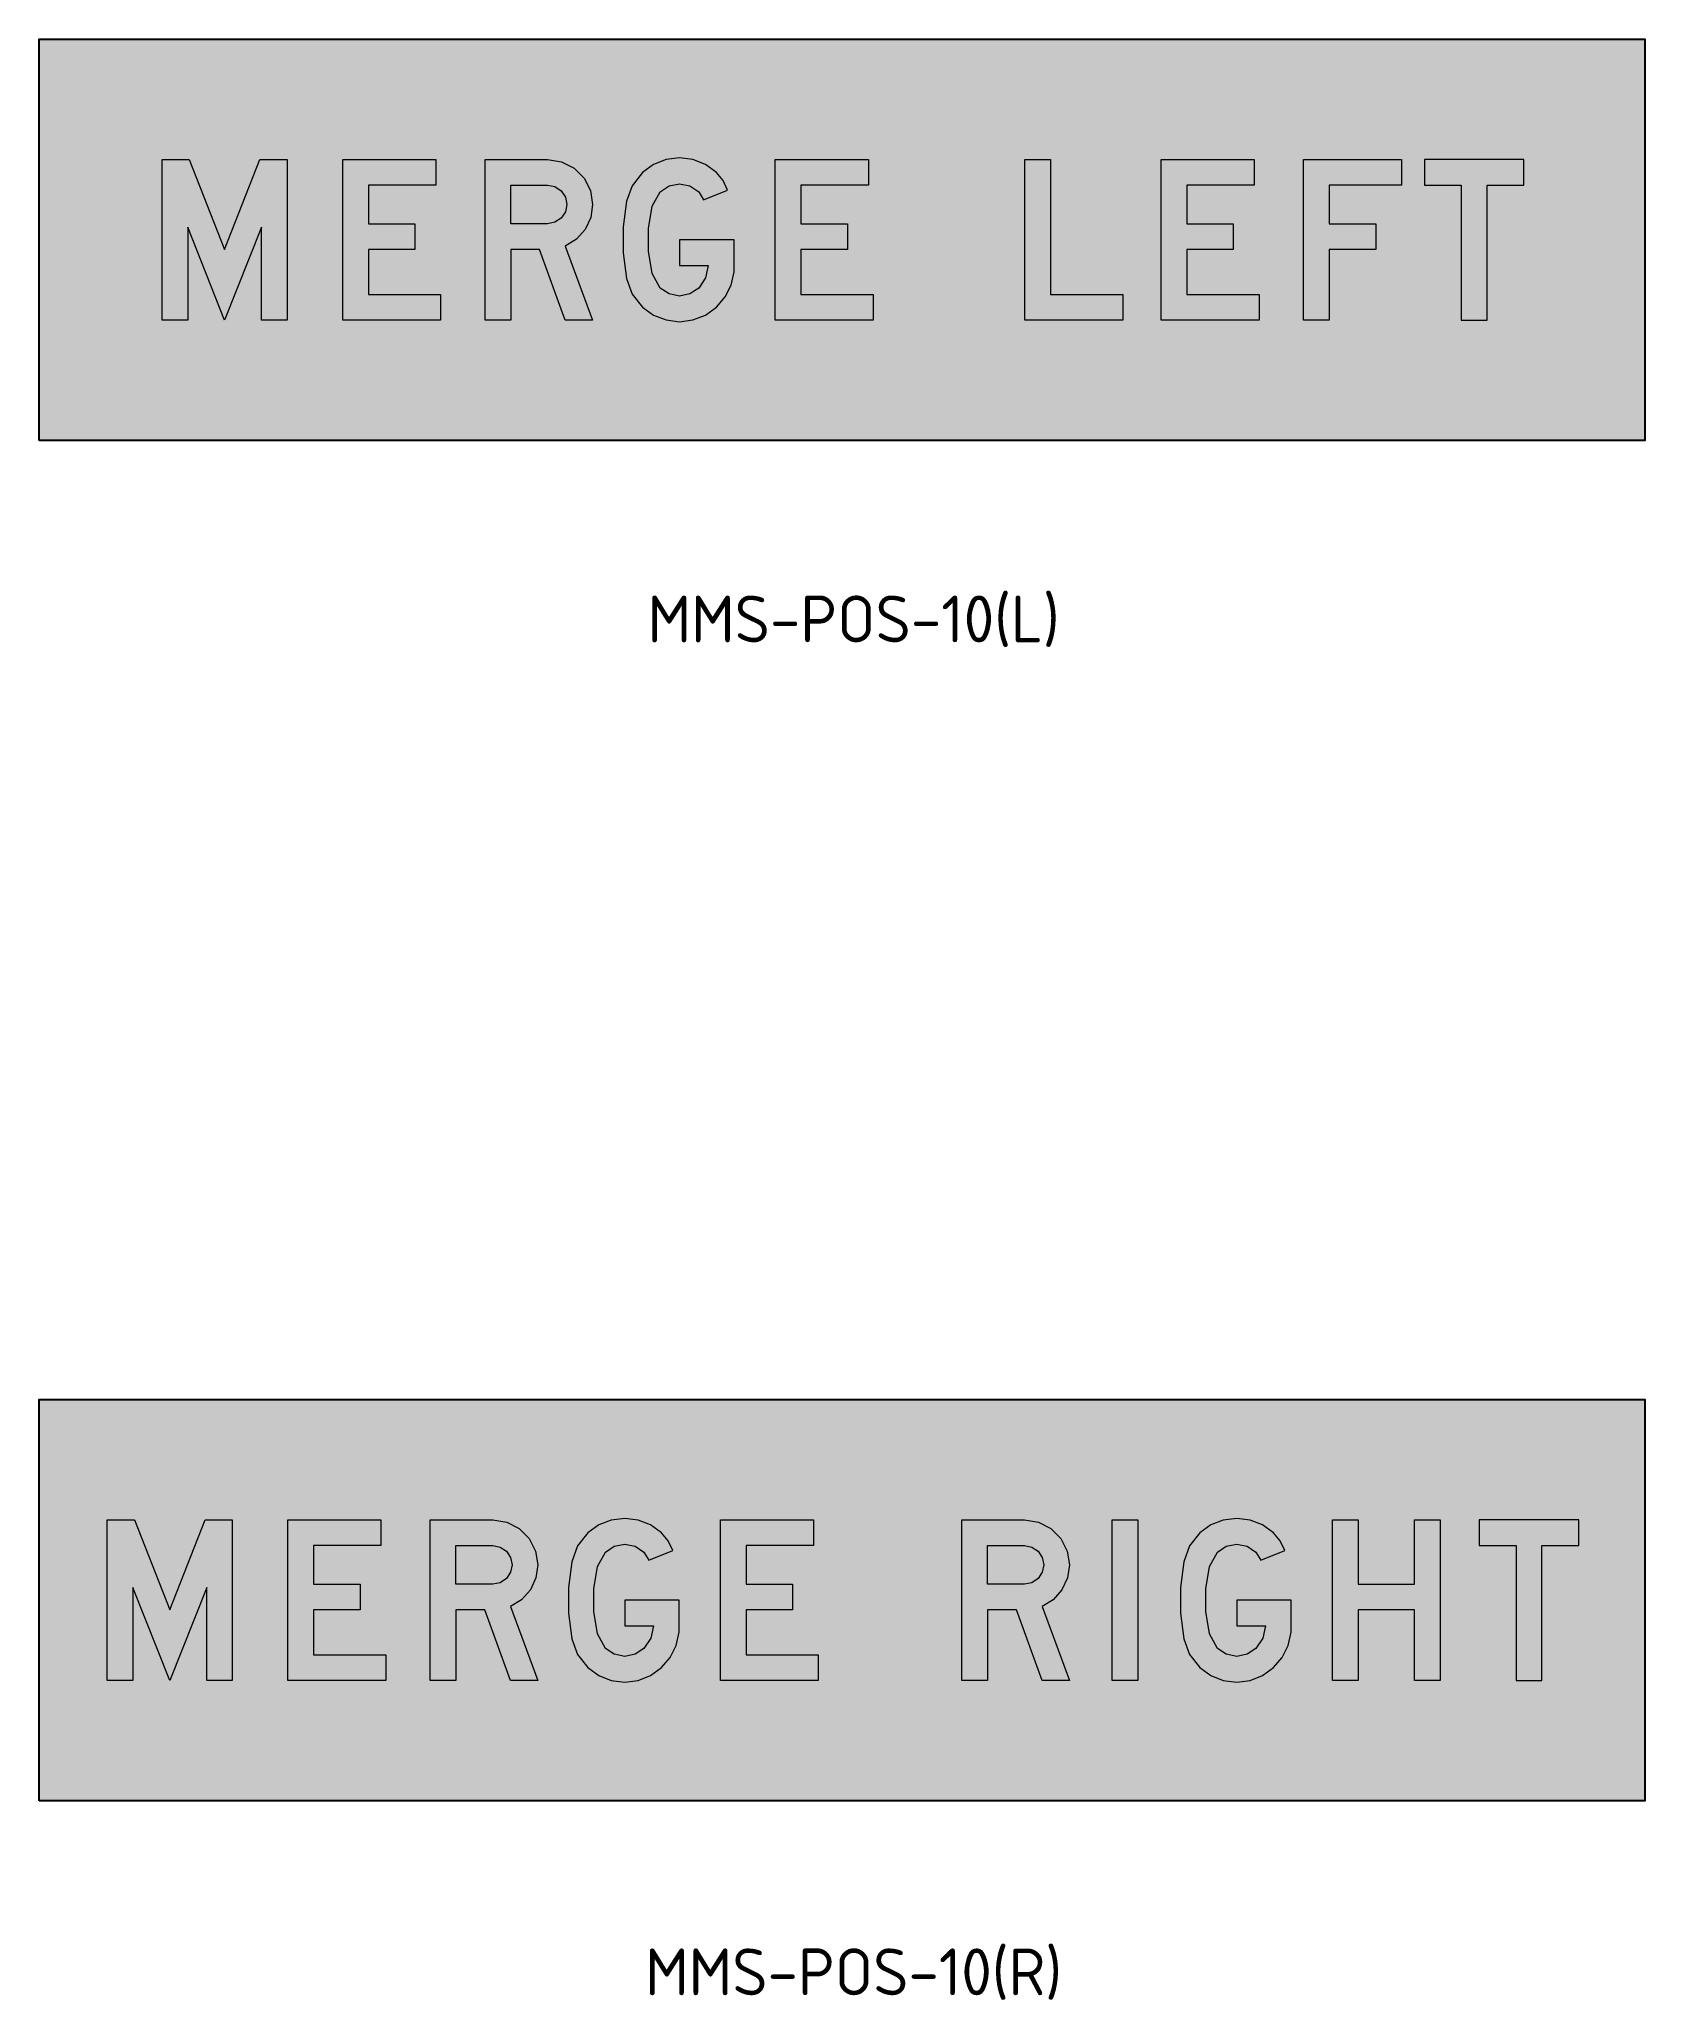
# Model space of a CAD drawing. Extents: x 140 to 260, y 116 to 263.
import ezdxf
from ezdxf.enums import TextEntityAlignment as Align

# ---------------------------------------------------------------- set-up
doc = ezdxf.new("R2010")
doc.units = 0
for name, color, linetype in [('L25', 1, 'CONTINUOUS'), ('L35', 3, 'CONTINUOUS'), ('YELLOW', 50, 'CONTINUOUS')]:
    doc.layers.add(name, color=color, linetype=linetype)
doc.styles.add('ISO', font='iso3098b.shx')

msp = doc.modelspace()

# ---------------------------------------------------------------- hatches: boundary and pattern name
at = {"layer": 'L25'}
h = msp.add_hatch(color=256, dxfattribs=at)
h.paths.add_polyline_path([(243.75, 253.53), (243.75, 251.61), (246.51, 251.61), (246.51, 241.53), (248.43, 241.53), (248.43, 251.61), (251.19, 251.61), (251.19, 253.53)])
h.paths.add_polyline_path([(234.71, 253.53), (242.03, 253.53), (242.03, 251.61), (236.63, 251.61), (236.63, 248.73), (240.11, 248.73), (240.11, 246.81), (236.63, 246.81), (236.63, 241.53), (234.71, 241.53)])
h.paths.add_polyline_path([(224.08, 253.53), (231.03, 253.53), (231.03, 251.61), (226, 251.61), (226, 248.73), (229.47, 248.73), (229.47, 246.81), (226, 246.81), (226, 243.45), (231.39, 243.45), (231.39, 241.53), (224.08, 241.53)])
h.paths.add_polyline_path([(213.88, 253.53), (215.8, 253.53), (215.8, 243.45), (221.2, 243.45), (221.2, 241.53), (213.88, 241.53)])
h.paths.add_polyline_path([(195.23, 253.53), (202.19, 253.53), (202.19, 251.61), (197.15, 251.61), (197.15, 248.73), (200.63, 248.73), (200.63, 246.81), (197.15, 246.81), (197.15, 243.45), (202.55, 243.45), (202.55, 241.53), (195.23, 241.53)])
h.paths.add_polyline_path([(162.91, 253.53), (169.86, 253.53), (169.86, 251.61), (164.83, 251.61), (164.83, 248.73), (168.3, 248.73), (168.3, 246.81), (164.83, 246.81), (164.83, 243.45), (170.22, 243.45), (170.22, 241.53), (162.91, 241.53)])
h.paths.add_polyline_path([(149.4, 253.53), (151.44, 253.53), (154.08, 246.81), (156.71, 253.53), (158.76, 253.53), (158.76, 241.53), (156.84, 241.53), (156.84, 248.49), (154.08, 241.53), (151.32, 248.49), (151.32, 241.53), (149.4, 241.53)])
h.paths.add_polyline_path([(179.54, 247.05), (181.58, 241.53), (179.54, 241.53), (177.62, 246.81), (175.46, 246.81), (175.46, 241.53), (173.54, 241.53), (173.54, 253.53), (178.22, 253.53), (179.26, 253.37), (180.2, 252.89), (180.94, 252.15), (181.42, 251.21), (181.58, 250.17), (181.44, 249.2), (181.03, 248.3), (180.37, 247.57)])
h.paths.add_polyline_path([(178.22, 248.73), (175.46, 248.73), (175.46, 251.61), (178.22, 251.61), (178.77, 251.51), (179.24, 251.19), (179.55, 250.72), (179.66, 250.17), (179.55, 249.62), (179.24, 249.15), (178.77, 248.84)], flags=16)
h.paths.add_polyline_path([(189.87, 250.53), (191.67, 251.25), (191.33, 251.97), (190.83, 252.57), (190.01, 253.16), (189.07, 253.53), (188.07, 253.65), (187.07, 253.53), (186.14, 253.16), (185.32, 252.57), (184.55, 251.58), (184.12, 250.41), (183.87, 248.5), (183.87, 246.56), (184.12, 244.65), (184.55, 243.48), (185.32, 242.49), (186.14, 241.9), (187.07, 241.54), (188.07, 241.41), (189.07, 241.54), (190.01, 241.9), (190.83, 242.49), (191.48, 243.26), (191.93, 244.15), (192.15, 245.13), (192.15, 247.53), (188.07, 247.53), (188.07, 245.61), (190.23, 245.61), (190.03, 244.7), (189.51, 243.93), (188.85, 243.49), (188.07, 243.33), (187.3, 243.49), (186.64, 243.93), (186.04, 245.01), (185.77, 246.69), (185.77, 248.38), (186.04, 250.05), (186.64, 251.13), (187.3, 251.57), (188.07, 251.73), (188.85, 251.57), (189.51, 251.13)])
h = msp.add_hatch(color=256, dxfattribs=at)
h.paths.add_polyline_path([(247.85, 151.83), (247.85, 149.91), (250.61, 149.91), (250.61, 139.83), (252.53, 139.83), (252.53, 149.91), (255.29, 149.91), (255.29, 151.83)])
h.paths.add_polyline_path([(236.88, 151.83), (238.8, 151.83), (238.8, 147.03), (243, 147.03), (243, 151.83), (244.92, 151.83), (244.92, 139.83), (243, 139.83), (243, 145.11), (238.8, 145.11), (238.8, 139.83), (236.88, 139.83)])
h.paths.add_polyline_path([(220.41, 151.83), (222.33, 151.83), (222.33, 139.83), (220.41, 139.83)])
h.paths.add_polyline_path([(191.13, 151.83), (198.09, 151.83), (198.09, 149.91), (193.05, 149.91), (193.05, 147.03), (196.53, 147.03), (196.53, 145.11), (193.05, 145.11), (193.05, 141.75), (198.45, 141.75), (198.45, 139.83), (191.13, 139.83)])
h.paths.add_polyline_path([(158.81, 151.83), (165.76, 151.83), (165.76, 149.91), (160.72, 149.91), (160.72, 147.03), (164.2, 147.03), (164.2, 145.11), (160.72, 145.11), (160.72, 141.75), (166.12, 141.75), (166.12, 139.83), (158.81, 139.83)])
h.paths.add_polyline_path([(145.3, 151.83), (147.34, 151.83), (149.98, 145.11), (152.62, 151.83), (154.65, 151.83), (154.65, 139.83), (152.74, 139.83), (152.74, 146.79), (149.98, 139.83), (147.22, 146.79), (147.22, 139.83), (145.3, 139.83)])
h.paths.add_polyline_path([(175.44, 145.35), (177.48, 139.83), (175.44, 139.83), (173.52, 145.11), (171.36, 145.11), (171.36, 139.83), (169.44, 139.83), (169.44, 151.83), (174.12, 151.83), (175.16, 151.67), (176.1, 151.2), (176.84, 150.45), (177.32, 149.51), (177.48, 148.47), (177.34, 147.5), (176.93, 146.6), (176.27, 145.87)])
h.paths.add_polyline_path([(174.12, 147.03), (171.36, 147.03), (171.36, 149.91), (174.12, 149.91), (174.67, 149.8), (175.14, 149.49), (175.45, 149.02), (175.56, 148.47), (175.45, 147.92), (175.14, 147.45), (174.67, 147.14)], flags=16)
h.paths.add_polyline_path([(185.78, 148.83), (187.57, 149.55), (187.23, 150.26), (186.74, 150.87), (185.92, 151.46), (184.98, 151.82), (183.98, 151.95), (182.97, 151.82), (182.04, 151.46), (181.22, 150.87), (180.45, 149.89), (180.02, 148.71), (179.78, 146.79), (179.78, 144.87), (180.02, 142.95), (180.45, 141.77), (181.22, 140.79), (182.04, 140.2), (182.97, 139.83), (183.98, 139.71), (184.98, 139.83), (185.92, 140.2), (186.74, 140.79), (187.38, 141.56), (187.83, 142.45), (188.05, 143.43), (188.05, 145.83), (183.98, 145.83), (183.98, 143.91), (186.13, 143.91), (185.93, 143), (185.42, 142.23), (184.76, 141.79), (183.98, 141.63), (183.2, 141.79), (182.54, 142.23), (181.94, 143.31), (181.67, 144.98), (181.67, 146.68), (181.94, 148.35), (182.54, 149.43), (183.2, 149.87), (183.98, 150.03), (184.76, 149.87), (185.42, 149.43)])
h.paths.add_polyline_path([(215.18, 145.35), (217.22, 139.83), (215.18, 139.83), (213.26, 145.11), (211.1, 145.11), (211.1, 139.83), (209.18, 139.83), (209.18, 151.83), (213.86, 151.83), (214.9, 151.67), (215.84, 151.2), (216.58, 150.45), (217.06, 149.51), (217.22, 148.47), (217.08, 147.5), (216.66, 146.6), (216.01, 145.87)])
h.paths.add_polyline_path([(213.86, 147.03), (211.1, 147.03), (211.1, 149.91), (213.86, 149.91), (214.41, 149.8), (214.88, 149.49), (215.19, 149.02), (215.3, 148.47), (215.19, 147.92), (214.88, 147.45), (214.41, 147.14)], flags=16)
h.paths.add_polyline_path([(231.52, 148.83), (233.32, 149.55), (232.98, 150.26), (232.48, 150.87), (231.66, 151.46), (230.72, 151.82), (229.72, 151.95), (228.72, 151.82), (227.78, 151.46), (226.96, 150.87), (226.19, 149.89), (225.76, 148.71), (225.52, 146.79), (225.52, 144.87), (225.76, 142.95), (226.19, 141.77), (226.96, 140.79), (227.78, 140.2), (228.72, 139.83), (229.72, 139.71), (230.72, 139.83), (231.66, 140.2), (232.48, 140.79), (233.12, 141.56), (233.58, 142.45), (233.8, 143.43), (233.8, 145.83), (229.72, 145.83), (229.72, 143.91), (231.88, 143.91), (231.68, 143), (231.16, 142.23), (230.5, 141.79), (229.72, 141.63), (228.94, 141.79), (228.28, 142.23), (227.68, 143.31), (227.42, 144.98), (227.42, 146.68), (227.68, 148.35), (228.28, 149.43), (228.94, 149.87), (229.72, 150.03), (230.5, 149.87), (231.16, 149.43)])
at = {"layer": 'YELLOW'}
h = msp.add_hatch(color=256, dxfattribs=at)
h.paths.add_polyline_path([(260.22, 262.53), (140.22, 262.53), (140.22, 232.53), (260.22, 232.53)])
h.paths.add_polyline_path([(173.54, 241.53), (173.54, 253.53), (178.22, 253.53), (179.26, 253.37), (180.2, 252.89), (180.94, 252.15), (181.42, 251.21), (181.58, 250.17), (181.44, 249.2), (181.03, 248.3), (180.37, 247.57), (179.54, 247.05), (181.58, 241.53), (179.54, 241.53), (177.62, 246.81), (175.46, 246.81), (175.46, 241.53)], flags=16)
h.paths.add_polyline_path([(170.22, 241.53), (162.91, 241.53), (162.91, 253.53), (169.86, 253.53), (169.86, 251.61), (164.83, 251.61), (164.83, 248.73), (168.3, 248.73), (168.3, 246.81), (164.83, 246.81), (164.83, 243.45), (170.22, 243.45)], flags=16)
h.paths.add_polyline_path([(175.46, 248.73), (175.46, 251.61), (178.22, 251.61), (178.77, 251.51), (179.24, 251.19), (179.55, 250.72), (179.66, 250.17), (179.55, 249.62), (179.24, 249.15), (178.77, 248.84), (178.22, 248.73)], flags=0)
h.paths.add_polyline_path([(184.55, 243.48), (184.12, 244.65), (183.87, 246.56), (183.87, 248.5), (184.12, 250.41), (184.55, 251.58), (185.32, 252.57), (186.14, 253.16), (187.07, 253.53), (188.07, 253.65), (189.07, 253.53), (190.01, 253.16), (190.83, 252.57), (191.33, 251.97), (191.67, 251.25), (189.87, 250.53), (189.51, 251.13), (188.85, 251.57), (188.07, 251.73), (187.3, 251.57), (186.64, 251.13), (186.04, 250.05), (185.77, 248.38), (185.77, 246.69), (186.04, 245.01), (186.64, 243.93), (187.3, 243.49), (188.07, 243.33), (188.85, 243.49), (189.51, 243.93), (190.03, 244.7), (190.23, 245.61), (188.07, 245.61), (188.07, 247.53), (192.15, 247.53), (192.15, 245.13), (191.93, 244.15), (191.48, 243.26), (190.83, 242.49), (190.01, 241.9), (189.07, 241.54), (188.07, 241.41), (187.07, 241.54), (186.14, 241.9), (185.32, 242.49)], flags=16)
h.paths.add_polyline_path([(158.76, 241.53), (156.84, 241.53), (156.84, 248.49), (154.08, 241.53), (151.32, 248.49), (151.32, 241.53), (149.4, 241.53), (149.4, 253.53), (151.44, 253.53), (154.08, 246.81), (156.71, 253.53), (158.76, 253.53)], flags=16)
h.paths.add_polyline_path([(195.23, 241.53), (195.23, 253.53), (202.19, 253.53), (202.19, 251.61), (197.15, 251.61), (197.15, 248.73), (200.63, 248.73), (200.63, 246.81), (197.15, 246.81), (197.15, 243.45), (202.55, 243.45), (202.55, 241.53)], flags=16)
h.paths.add_polyline_path([(213.88, 241.53), (213.88, 253.53), (215.8, 253.53), (215.8, 243.45), (221.2, 243.45), (221.2, 241.53)], flags=16)
h.paths.add_polyline_path([(224.08, 241.53), (224.08, 253.53), (231.03, 253.53), (231.03, 251.61), (226, 251.61), (226, 248.73), (229.47, 248.73), (229.47, 246.81), (226, 246.81), (226, 243.45), (231.39, 243.45), (231.39, 241.53)], flags=16)
h.paths.add_polyline_path([(234.71, 241.53), (234.71, 253.53), (242.03, 253.53), (242.03, 251.61), (236.63, 251.61), (236.63, 248.73), (240.11, 248.73), (240.11, 246.81), (236.63, 246.81), (236.63, 241.53)], flags=16)
h.paths.add_polyline_path([(243.75, 251.61), (243.75, 253.53), (251.19, 253.53), (251.19, 251.61), (248.43, 251.61), (248.43, 241.53), (246.51, 241.53), (246.51, 251.61)], flags=16)
h = msp.add_hatch(color=256, dxfattribs=at)
h.paths.add_polyline_path([(260.22, 160.83), (140.22, 160.83), (140.22, 130.83), (260.22, 130.83)])
h.paths.add_polyline_path([(165.76, 151.83), (165.76, 149.91), (160.72, 149.91), (160.72, 147.03), (164.2, 147.03), (164.2, 145.11), (160.72, 145.11), (160.72, 141.75), (166.12, 141.75), (166.12, 139.83), (158.81, 139.83), (158.81, 151.83)], flags=16)
h.paths.add_polyline_path([(169.44, 151.83), (174.12, 151.83), (175.16, 151.67), (176.1, 151.2), (176.84, 150.45), (177.32, 149.51), (177.48, 148.47), (177.34, 147.5), (176.93, 146.6), (176.27, 145.87), (175.44, 145.35), (177.48, 139.83), (175.44, 139.83), (173.52, 145.11), (171.36, 145.11), (171.36, 139.83), (169.44, 139.83)], flags=16)
h.paths.add_polyline_path([(171.36, 149.91), (174.12, 149.91), (174.67, 149.8), (175.14, 149.49), (175.45, 149.02), (175.56, 148.47), (175.45, 147.92), (175.14, 147.45), (174.67, 147.14), (174.12, 147.03), (171.36, 147.03)], flags=0)
h.paths.add_polyline_path([(154.65, 151.83), (154.65, 139.83), (152.74, 139.83), (152.74, 146.79), (149.98, 139.83), (147.22, 146.79), (147.22, 139.83), (145.3, 139.83), (145.3, 151.83), (147.34, 151.83), (149.98, 145.11), (152.62, 151.83)], flags=16)
h.paths.add_polyline_path([(180.45, 149.89), (181.22, 150.87), (182.04, 151.46), (182.97, 151.82), (183.98, 151.95), (184.98, 151.82), (185.92, 151.46), (186.74, 150.87), (187.23, 150.26), (187.57, 149.55), (185.78, 148.83), (185.42, 149.43), (184.76, 149.87), (183.98, 150.03), (183.2, 149.87), (182.54, 149.43), (181.94, 148.35), (181.67, 146.68), (181.67, 144.98), (181.94, 143.31), (182.54, 142.23), (183.2, 141.79), (183.98, 141.63), (184.76, 141.79), (185.42, 142.23), (185.93, 143), (186.13, 143.91), (183.98, 143.91), (183.98, 145.83), (188.05, 145.83), (188.05, 143.43), (187.83, 142.45), (187.38, 141.56), (186.74, 140.79), (185.92, 140.2), (184.98, 139.83), (183.98, 139.71), (182.97, 139.83), (182.04, 140.2), (181.22, 140.79), (180.45, 141.77), (180.02, 142.95), (179.78, 144.87), (179.78, 146.79), (180.02, 148.71)], flags=16)
h.paths.add_polyline_path([(191.13, 151.83), (198.09, 151.83), (198.09, 149.91), (193.05, 149.91), (193.05, 147.03), (196.53, 147.03), (196.53, 145.11), (193.05, 145.11), (193.05, 141.75), (198.45, 141.75), (198.45, 139.83), (191.13, 139.83)], flags=16)
h.paths.add_polyline_path([(209.18, 151.83), (213.86, 151.83), (214.9, 151.67), (215.84, 151.2), (216.58, 150.45), (217.06, 149.51), (217.22, 148.47), (217.08, 147.5), (216.66, 146.6), (216.01, 145.87), (215.18, 145.35), (217.22, 139.83), (215.18, 139.83), (213.26, 145.11), (211.1, 145.11), (211.1, 139.83), (209.18, 139.83)], flags=16)
h.paths.add_polyline_path([(211.1, 149.91), (213.86, 149.91), (214.41, 149.8), (214.88, 149.49), (215.19, 149.02), (215.3, 148.47), (215.19, 147.92), (214.88, 147.45), (214.41, 147.14), (213.86, 147.03), (211.1, 147.03)], flags=0)
h.paths.add_polyline_path([(220.41, 151.83), (222.33, 151.83), (222.33, 139.83), (220.41, 139.83)], flags=16)
h.paths.add_polyline_path([(225.76, 148.71), (226.19, 149.89), (226.96, 150.87), (227.78, 151.46), (228.72, 151.82), (229.72, 151.95), (230.72, 151.82), (231.66, 151.46), (232.48, 150.87), (232.98, 150.26), (233.32, 149.55), (231.52, 148.83), (231.16, 149.43), (230.5, 149.87), (229.72, 150.03), (228.94, 149.87), (228.28, 149.43), (227.68, 148.35), (227.42, 146.68), (227.42, 144.98), (227.68, 143.31), (228.28, 142.23), (228.94, 141.79), (229.72, 141.63), (230.5, 141.79), (231.16, 142.23), (231.68, 143), (231.88, 143.91), (229.72, 143.91), (229.72, 145.83), (233.8, 145.83), (233.8, 143.43), (233.58, 142.45), (233.12, 141.56), (232.48, 140.79), (231.66, 140.2), (230.72, 139.83), (229.72, 139.71), (228.72, 139.83), (227.78, 140.2), (226.96, 140.79), (226.19, 141.77), (225.76, 142.95), (225.52, 144.87), (225.52, 146.79)], flags=16)
h.paths.add_polyline_path([(236.88, 151.83), (238.8, 151.83), (238.8, 147.03), (243, 147.03), (243, 151.83), (244.92, 151.83), (244.92, 139.83), (243, 139.83), (243, 145.11), (238.8, 145.11), (238.8, 139.83), (236.88, 139.83)], flags=16)
h.paths.add_polyline_path([(247.85, 151.83), (255.29, 151.83), (255.29, 149.91), (252.53, 149.91), (252.53, 139.83), (250.61, 139.83), (250.61, 149.91), (247.85, 149.91)], flags=16)

# ---------------------------------------------------------------- linework, layer by layer
at = {"layer": 'L25'}
for points in [[(140.22, 232.53), (140.22, 262.53), (260.22, 262.53), (260.22, 232.53)], [(140.22, 130.83), (140.22, 160.83), (260.22, 160.83), (260.22, 130.83)]]:
    msp.add_lwpolyline(points, close=True, dxfattribs=at)
at = {"layer": 'L25', "lineweight": 0}
for points in [[(189.87, 250.53), (191.67, 251.25), (191.33, 251.97), (190.83, 252.57), (190.01, 253.16), (189.07, 253.53), (188.07, 253.65), (187.07, 253.53), (186.14, 253.16), (185.32, 252.57), (184.55, 251.58), (184.12, 250.41), (183.87, 248.5), (183.87, 246.56), (184.12, 244.65), (184.55, 243.48), (185.32, 242.49), (186.14, 241.9), (187.07, 241.54), (188.07, 241.41), (189.07, 241.54), (190.01, 241.9), (190.83, 242.49), (191.48, 243.26), (191.93, 244.15), (192.15, 245.13), (192.15, 247.53), (188.07, 247.53), (188.07, 245.61), (190.23, 245.61), (190.03, 244.7), (189.51, 243.93), (188.85, 243.49), (188.07, 243.33), (187.3, 243.49), (186.64, 243.93), (186.04, 245.01), (185.77, 246.69), (185.77, 248.38), (186.04, 250.05), (186.64, 251.13), (187.3, 251.57), (188.07, 251.73), (188.85, 251.57), (189.51, 251.13)], [(149.4, 253.53), (151.44, 253.53), (154.08, 246.81), (156.71, 253.53), (158.76, 253.53), (158.76, 241.53), (156.84, 241.53), (156.84, 248.49), (154.08, 241.53), (151.32, 248.49), (151.32, 241.53), (149.4, 241.53), (149.4, 253.53)], [(162.91, 253.53), (169.86, 253.53), (169.86, 251.61), (164.83, 251.61), (164.83, 248.73), (168.3, 248.73), (168.3, 246.81), (164.83, 246.81), (164.83, 243.45), (170.22, 243.45), (170.22, 241.53), (162.91, 241.53), (162.91, 253.53)], [(179.54, 247.05), (181.58, 241.53), (179.54, 241.53), (177.62, 246.81), (175.46, 246.81), (175.46, 241.53), (173.54, 241.53), (173.54, 253.53), (178.22, 253.53), (179.26, 253.37), (180.2, 252.89), (180.94, 252.15), (181.42, 251.21), (181.58, 250.17), (181.44, 249.2), (181.03, 248.3), (180.37, 247.57)], [(195.23, 253.53), (202.19, 253.53), (202.19, 251.61), (197.15, 251.61), (197.15, 248.73), (200.63, 248.73), (200.63, 246.81), (197.15, 246.81), (197.15, 243.45), (202.55, 243.45), (202.55, 241.53), (195.23, 241.53), (195.23, 253.53)], [(213.88, 253.53), (215.8, 253.53), (215.8, 243.45), (221.2, 243.45), (221.2, 241.53), (213.88, 241.53), (213.88, 253.53)], [(224.08, 253.53), (231.03, 253.53), (231.03, 251.61), (226, 251.61), (226, 248.73), (229.47, 248.73), (229.47, 246.81), (226, 246.81), (226, 243.45), (231.39, 243.45), (231.39, 241.53), (224.08, 241.53), (224.08, 253.53)], [(234.71, 253.53), (242.03, 253.53), (242.03, 251.61), (236.63, 251.61), (236.63, 248.73), (240.11, 248.73), (240.11, 246.81), (236.63, 246.81), (236.63, 241.53), (234.71, 241.53), (234.71, 253.53)], [(243.75, 253.53), (243.75, 251.61), (246.51, 251.61), (246.51, 241.53), (248.43, 241.53), (248.43, 251.61), (251.19, 251.61), (251.19, 253.53), (243.75, 253.53)], [(178.22, 248.73), (175.46, 248.73), (175.46, 251.61), (178.22, 251.61), (178.77, 251.51), (179.24, 251.19), (179.55, 250.72), (179.66, 250.17), (179.55, 249.62), (179.24, 249.15), (178.77, 248.84)], [(145.3, 151.83), (147.34, 151.83), (149.98, 145.11), (152.62, 151.83), (154.65, 151.83), (154.65, 139.83), (152.74, 139.83), (152.74, 146.79), (149.98, 139.83), (147.22, 146.79), (147.22, 139.83), (145.3, 139.83), (145.3, 151.83)], [(158.81, 151.83), (165.76, 151.83), (165.76, 149.91), (160.72, 149.91), (160.72, 147.03), (164.2, 147.03), (164.2, 145.11), (160.72, 145.11), (160.72, 141.75), (166.12, 141.75), (166.12, 139.83), (158.81, 139.83), (158.81, 151.83)], [(175.44, 145.35), (177.48, 139.83), (175.44, 139.83), (173.52, 145.11), (171.36, 145.11), (171.36, 139.83), (169.44, 139.83), (169.44, 151.83), (174.12, 151.83), (175.16, 151.67), (176.1, 151.2), (176.84, 150.45), (177.32, 149.51), (177.48, 148.47), (177.34, 147.5), (176.93, 146.6), (176.27, 145.87)], [(185.78, 148.83), (187.57, 149.55), (187.23, 150.26), (186.74, 150.87), (185.92, 151.46), (184.98, 151.82), (183.98, 151.95), (182.97, 151.82), (182.04, 151.46), (181.22, 150.87), (180.45, 149.89), (180.02, 148.71), (179.78, 146.79), (179.78, 144.87), (180.02, 142.95), (180.45, 141.77), (181.22, 140.79), (182.04, 140.2), (182.97, 139.83), (183.98, 139.71), (184.98, 139.83), (185.92, 140.2), (186.74, 140.79), (187.38, 141.56), (187.83, 142.45), (188.05, 143.43), (188.05, 145.83), (183.98, 145.83), (183.98, 143.91), (186.13, 143.91), (185.93, 143), (185.42, 142.23), (184.76, 141.79), (183.98, 141.63), (183.2, 141.79), (182.54, 142.23), (181.94, 143.31), (181.67, 144.98), (181.67, 146.68), (181.94, 148.35), (182.54, 149.43), (183.2, 149.87), (183.98, 150.03), (184.76, 149.87), (185.42, 149.43)], [(191.13, 151.83), (198.09, 151.83), (198.09, 149.91), (193.05, 149.91), (193.05, 147.03), (196.53, 147.03), (196.53, 145.11), (193.05, 145.11), (193.05, 141.75), (198.45, 141.75), (198.45, 139.83), (191.13, 139.83), (191.13, 151.83)], [(215.18, 145.35), (217.22, 139.83), (215.18, 139.83), (213.26, 145.11), (211.1, 145.11), (211.1, 139.83), (209.18, 139.83), (209.18, 151.83), (213.86, 151.83), (214.9, 151.67), (215.84, 151.2), (216.58, 150.45), (217.06, 149.51), (217.22, 148.47), (217.08, 147.5), (216.66, 146.6), (216.01, 145.87)], [(220.41, 151.83), (222.33, 151.83), (222.33, 139.83), (220.41, 139.83), (220.41, 151.83)], [(231.52, 148.83), (233.32, 149.55), (232.98, 150.26), (232.48, 150.87), (231.66, 151.46), (230.72, 151.82), (229.72, 151.95), (228.72, 151.82), (227.78, 151.46), (226.96, 150.87), (226.19, 149.89), (225.76, 148.71), (225.52, 146.79), (225.52, 144.87), (225.76, 142.95), (226.19, 141.77), (226.96, 140.79), (227.78, 140.2), (228.72, 139.83), (229.72, 139.71), (230.72, 139.83), (231.66, 140.2), (232.48, 140.79), (233.12, 141.56), (233.58, 142.45), (233.8, 143.43), (233.8, 145.83), (229.72, 145.83), (229.72, 143.91), (231.88, 143.91), (231.68, 143), (231.16, 142.23), (230.5, 141.79), (229.72, 141.63), (228.94, 141.79), (228.28, 142.23), (227.68, 143.31), (227.42, 144.98), (227.42, 146.68), (227.68, 148.35), (228.28, 149.43), (228.94, 149.87), (229.72, 150.03), (230.5, 149.87), (231.16, 149.43)], [(236.88, 151.83), (238.8, 151.83), (238.8, 147.03), (243, 147.03), (243, 151.83), (244.92, 151.83), (244.92, 139.83), (243, 139.83), (243, 145.11), (238.8, 145.11), (238.8, 139.83), (236.88, 139.83), (236.88, 151.83)], [(247.85, 151.83), (247.85, 149.91), (250.61, 149.91), (250.61, 139.83), (252.53, 139.83), (252.53, 149.91), (255.29, 149.91), (255.29, 151.83), (247.85, 151.83)], [(174.12, 147.03), (171.36, 147.03), (171.36, 149.91), (174.12, 149.91), (174.67, 149.8), (175.14, 149.49), (175.45, 149.02), (175.56, 148.47), (175.45, 147.92), (175.14, 147.45), (174.67, 147.14)], [(213.86, 147.03), (211.1, 147.03), (211.1, 149.91), (213.86, 149.91), (214.41, 149.8), (214.88, 149.49), (215.19, 149.02), (215.3, 148.47), (215.19, 147.92), (214.88, 147.45), (214.41, 147.14)]]:
    msp.add_lwpolyline(points, close=True, dxfattribs=at)

# ---------------------------------------------------------------- texts
at = {"layer": 'L35', "style": 'ISO'}
for s, p in [('MMS-POS-10(L)', (201.09, 217.44)), ('MMS-POS-10(R)', (201.09, 116.3))]:
    msp.add_text(s, height=3.5, dxfattribs=at).set_placement(p, align=Align.CENTER)

doc.saveas('drawing.dxf')
